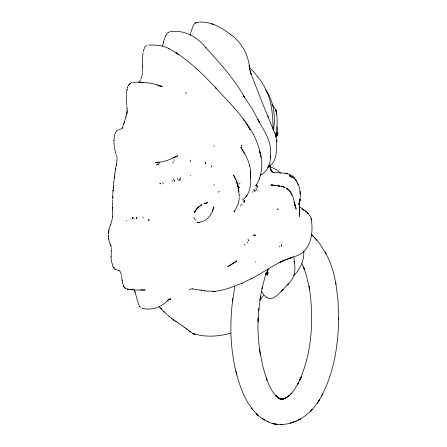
<?xml version="1.0" encoding="UTF-8"?>
<svg xmlns="http://www.w3.org/2000/svg" width="447" height="447" viewBox="0 0 447 447"><rect width="100%" height="100%" fill="white"/><g stroke="black" fill="none" stroke-linecap="round" stroke-linejoin="round"><path stroke-width="0.67" d="M112.672 199.027L112.778 196.747L112.99 197.825M112.46 206.961L112.471 206.156M190.824 32.692L190.154 35.179M270.111 165.485L270.239 167.988L270.083 165.446L270.927 170.139L270.228 168.592M132.798 218.583L132.82 217.208L132.798 218.583L132.223 218.348M211.509 166.2L211.498 166.966L211.85 165.647M260.377 175.157L261.439 174.414L260.355 175.19C270.027 170.53 271.43 158.646 270.457 149.169C269.899 138.045 262.886 129.027 257.835 119.578L259.411 122.361L253.008 110.191L243.481 95.63L244.481 97.122C234.094 78.555 219.7 63.033 205.553 47.376L206.006 47.851C197.39 36.945 183.885 29.211 169.642 31.798M299.725 209.431L299.518 216.443L299.691 207.319L299.16 202.865M112.912 192.718L113.443 185.969M117.136 158.182L116.6 164.373M276.201 133.312L276.24 134.307L276.145 132.418L276.056 136.458C276.916 127.842 278.056 118.98 275.872 110.476L276.704 114.611M258.02 322.03L258.198 317.789C257.494 330.193 258.372 342.648 260.433 354.896L259.539 348.973M303.753 250.862C304.385 260.355 300.362 269.317 293.523 275.855M127.049 108.33L127.004 112.862L127.021 112.376L124.914 120.36M112.745 196.658L112.856 193.473M115.756 168.061L115.706 169.273M111.024 256.578L111.281 260.551L113.22 267.446M299.211 203.335L299.294 201.385M115.482 170.486L115.51 169.866M126.859 105.648L126.948 107.543M112.476 205.631L112.588 201.809M273.681 128.205L273.62 129.496C275.575 115.957 273.787 101.167 265.686 89.819M299.585 214.638L299.641 213.437M111.32 248.241L111.303 249.303M270.53 158.093L270.664 155.779M126.099 117.181L126.132 116.667M258.103 320.046L258.886 308.642L258.69 310.805L260.534 296.3L260.07 299.194L262.467 286.119L262.015 288.455L265.769 274.067M267.932 270.636L266.982 271.245L267.932 270.636L267.77 269.407L267.284 269.541L267.49 269.088M257.645 186.198L257.595 186.969L256.986 187.639M299.172 202.932L299.009 205.056L300.088 199.675L298.982 203.961C301.943 194.395 300.323 179.962 289.773 175.861L291.712 177.057L289.483 175.632L290.271 176.096M108.425 234.139L108.939 229.663M114.745 173.928L114.276 178.398M173.039 163.144L173.173 161.512M126.4 94.457L126.244 98.15L126.758 104.956M124.367 122.065L124.685 120.891M112.454 208.978L112.409 216.085M143.498 51.433L143.537 51.014M239.29 197.518C239.285 202.871 236.636 207.598 233.971 212.034L234.329 210.911M180.052 180.18L179.141 179.18L180.052 180.18L180.443 177.565M232.887 298.333L232.557 301.267L234.837 286.331M190.159 161.775L190.366 160.032M115.091 171.654L114.974 173.352L115.035 172.916M232.742 299.652C229.613 323.751 230.227 348.509 236.117 372.15C240.112 387.8 245.973 404.066 258.081 415.336L256.125 413.503L258.863 416.101L263.115 419.18L268.608 422.091M108.437 235.284L108.554 238.989M126.954 89.914L127.015 89.445M142.699 72.721L141.643 77.175M113.907 141.112L113.979 140.587L114.046 141.068C113.935 137.475 114.398 133.189 117.041 130.53M114.046 179.398L114.264 177.995M111.314 250.208L111.13 256.941M112.661 199.954L112.599 201.033M112.203 219.427L110.605 224.774M113.985 180.264L113.46 185.259M127.104 89.948L127.328 88.741M185.868 93.887L186.136 92.462M236.385 180.169L236.245 180.834L238.15 186.868L239.268 195.736M109.001 228.959L110.588 224.696M112.242 218.605L112.409 216.136L112.527 216.661M115.533 169.184L115.779 168.055M116.03 166.362L116.645 163.814M278.09 208.565L277.783 209.85L277.738 209.269M126.434 93.658L126.875 90.244M195.792 23.183L195.909 22.736L196.356 22.892M163.893 40.833L162.518 46.136M142.945 218.002L143.018 216.868M115.862 167.329L115.98 166.882M143.051 52.824L142.302 58.708L142.409 65.888M127.686 87.232L127.808 86.785M267.569 273.106L267.96 273.821L266.401 273.246L265.775 273.598L266.624 274.48L265.892 274.374M240.307 205.011L240.195 206.246M190.947 31.988L193.098 26.055M143.437 50.712L144.85 46.885L146.756 45.488M256.181 184.879L255.773 186.175C262.238 175.671 263.523 162.669 259.606 150.997L260.417 154.332C255.326 127.194 233.725 107.738 216.046 88.148C201.832 73.096 186.706 58.054 168.256 48.315L169.016 48.65C162.831 45.141 155.55 44.951 148.644 45.041M165.999 35.559L166.653 33.843L168.407 32.352M234.664 176.917L234.854 176.325M268.681 165.837L268.273 167.089L268.736 165.988M164.015 40.157L165.954 35.313M130.161 83.282L127.82 86.243M168.631 32.514L168.793 32.173M212.241 212.331L213.934 206.821L212.068 211.643M277.632 134.273L277.783 133.871M127.255 88.042L127.512 87.372M124.478 121.679L122.132 128.261M193.322 25.658L194.395 23.747L195.607 22.998M259.254 178.912L259.528 178.252M140.866 78.957L141.509 77.582M277.794 134.296L276.201 136.642M267.032 421.359L271.625 423.281L277.777 424.415L276.017 424.186C294.573 426.639 311.889 413.888 320.432 398.148C333.702 374.061 338.306 346.056 338.597 318.828L338.591 319.89L338.072 300.462L335.742 282.822M277.71 134.374L277.28 135.257L277.894 133.893M126.607 220.891L126.769 220.578M128.434 85.522L129.379 83.997M321.784 395.673L322.868 393.651M140.537 79.801L138.799 82.566M242.419 199.993C250.337 194.574 250.996 184.404 250.543 175.688L250.605 177.141L250.37 171.754L250.555 174.38C251.024 164.412 246.096 155.394 240.899 147.259L243.593 152.081M191.919 289.053L192.288 288.444M275.905 137.128L276.408 136.296M130.848 219.293L131.083 218.913M211.275 214.085L207.81 218.399L205.207 220.365M156.562 165.323L156.986 164.664L156.83 163.965M317.292 403.038L319.594 399.545L318.186 401.674M210.839 213.957L211.621 212.794M268.569 166.323L267.865 167.334L269.619 165.653L268.636 166.446C277.743 161.445 276.129 149.287 276.844 140.565L276.939 141.448L275.838 135.765L264.384 107.917L251.907 76.18L250.119 70.71L251.007 74.275L249.476 68.117L249.689 69.218C248.873 55.434 241.626 42.208 230.322 34.246L230.803 34.609C221.03 27.194 209.487 20.456 196.674 22.428M157.724 164.781L158.177 164.138L158.031 163.434M159.3 163.708L158.858 164.328L158.177 164.138M259.657 300.501L263.518 295.394M122.428 127.864L121.165 128.987M245.962 196.557L247.085 195.199M293.316 256.667L293.718 256.22M197.535 207.782L195.602 210.14L194.456 212.733L195.479 210.548L194.73 211.867L197.837 207.654L197.161 208.246L202.05 204.558L197.904 207.391M310.816 410.977L312.369 409.34L310.391 411.419M261.501 291.332L264.099 295.204L266.881 297.708L266.434 297.406C273.016 301.507 279.163 293.288 283.331 289.243M281.493 291.17L288.561 283.51L287.309 284.968C294.567 279.09 296.121 269.697 294.115 261.009L294.277 262.305L293.947 257.014M238.849 196.283L239.408 195.797M203.988 290.969L204.642 290.405M291.69 257.858L292.858 256.857M190.685 289.086L191.132 288.712M213.845 185.254L214.521 184.717M189.506 289.757L190.366 289.092M237.597 182.46L238.346 181.895M266.021 273.24L267.608 271.888L267.239 271.022M203.815 220.684L204.592 220.164M249.04 165.742L249.879 165.206M218.153 192.188L219.365 191.411M117.455 130.228L118.544 129.753M195.512 22.819L195.847 22.613M132.005 82.589L131.155 82.807M286.281 397.623L284.471 398.612L289.483 395.494L287.097 397.21L291.986 393.097L290.315 394.589L294.003 390.197L298.68 382.448L297.562 384.627L301.552 376.201L299.652 380.408C312.336 350.962 314.062 317.571 309.056 286.209L309.737 289.662L306.363 275.291L303.245 266.362L304.407 269.211L302.027 263.719M266.574 272.435L267.608 271.888M291.751 257.444L290.449 258.131L292.059 257.282L289.282 258.45L291.762 257.522M286.046 397.752L283.75 398.875L286.114 397.757L281.454 399.277L283.627 398.886L281.085 399.171L283.392 399.188L279.705 398.841M299.624 419.325L300.429 418.928L297.775 420.23M267.77 269.407L268.329 269.133L267.284 269.541M238.553 184.147L240.017 183.454M266.988 272.581L266.401 273.246M265.227 274.123L265.892 273.843L267.435 274.436L267.038 273.743L267.96 273.821M296.26 421.013L290.187 423.203M294.361 256.539C310.983 252.829 313.772 232.541 311.134 218.566L311.542 220.013L310.363 216.504L307.933 213.18L307.458 212.772L308.296 213.761L305.949 211.37L299.199 206.475M130.189 83.298L130.859 83.036M172.989 157.841L177.783 155.729C170.793 159.506 163.239 162.367 155.215 162.719L159.277 162.037M120.651 129.038L119.137 129.267M286.175 259.517L285.767 259.662L291.438 257.617L280.006 262.288L284.638 260.037C272.787 265.194 262.512 273.162 250.951 278.867L251.387 278.604L241.469 283.459L242.05 283.214C232.619 286.756 223.014 291.114 212.806 291.371L215.175 291.36L205.547 290.936L192.199 288.924M203.256 221.388L197.071 222.762L199.736 222.226M277.76 133.457L277.654 132.005M230.496 333.294C218.237 336.546 204.223 337.681 192.271 333.11M128.183 289.03L127.563 288.924L128.116 289.349L127.641 289.203M168.592 299.518L170.385 299.3L168.692 299.557L170.687 298.903L168.569 299.758L170.028 298.903L167.401 300.641L168.061 300.166C161.49 307.391 151.656 310.743 142.129 308.307M132.882 82.276C142.911 81.829 153.058 82.84 162.423 86.679L158.741 85.729M140.559 289.885L145.186 290.019L136.162 290.042L128.412 289.522M131.334 289.427L133.625 289.561L131.591 289.455M296.467 180.951C292.383 171.799 281.549 173.201 273.486 172.576L274.631 172.9L271.474 171.296L272.899 172.274L270.407 169.033M185.008 327.679L187.254 329.433M275.391 185.723L271.815 185.008L274.486 185.527M277.95 186.03L279.23 186.181M279.643 398.836L283.242 399.4L279.543 398.668L281.532 399.093M272.692 185.248L270.893 184.969L278.358 185.667L285.152 187.477L282.912 186.84M279.833 186.226L278.481 186.002L279.772 186.231M266.675 274.296L267.602 275.078L266.675 274.296L267.435 274.436M130.088 289.488L130.507 289.567M285.27 173.185L287.896 173.699M157.517 85.478L160.384 86.064M281.392 399.065L277.939 397.819L280.621 399.093L275.302 395.293L278.503 398.02C272.139 393.081 268.932 385.253 266.183 377.933L267.01 380.218L262.97 366.942L260.372 354.437M283.661 186.857L281.588 186.287M117.293 270.027L116.555 269.72M116.231 269.709L115.376 269.262M211.738 23.736L213.99 24.49M126.987 289.03L127.456 289.22M118.058 270.256L118.5 270.457M192.78 333.507L193.808 333.982L192.964 333.507M125.557 288.494L126.49 288.924M269.558 166.362L275.995 169.441L280.621 173.123M256.449 189.645L257.455 190.159M186.125 328.757L186.628 329.031M140.654 307.536L141.096 307.793M118.651 270.457L119.114 270.731L118.589 270.156L118.868 270.446M194.518 334.132L194.942 334.39M176.721 321.996L177.448 322.566M176.761 53.143L176.045 52.701L178.426 54.4L175.721 52.495M290.421 176.219L289.835 175.827L290.746 176.487M124.467 287.538L125.294 288.091L124.093 287.091M189.88 331.484L188.796 330.523M162.529 182.616L163.367 183.639M171.486 318.365L171.866 318.633L171.341 317.946L172.548 319.186M255.907 191.115L253.907 189.472L254.013 189.992M190.003 331.573L190.394 331.858L189.858 331.076L191.07 332.305M173.363 319.817L173.749 320.108L173.285 319.521L174.38 320.544M188.07 330.065L188.483 330.394L188.008 329.757M119.623 270.938L120.606 272.307L121.388 274.821M163.803 311.553L164.183 311.861M139.71 306.536L140.168 306.921M160.903 308.626L161.283 308.95L160.808 308.324L161.255 308.927M254.069 234.641L255.511 235.899L254.796 234.826M182.337 325.941L180.622 324.55M114.845 269.038L115.136 269.301M184.46 327.344L184.767 327.617M177.666 322.572L177.951 322.829M246.984 241.983L247.767 242.699M311.129 234.178L315.766 238.955M167.429 314.839L168.776 316.169M182.555 325.952L182.851 326.232M191.288 332.305L191.579 332.579M174.587 320.538L174.922 320.857M168.988 316.208L169.307 316.521M216.046 88.148L215.448 87.556L216.812 89.048L216.225 88.327M180.37 324.522L178.197 322.863M255.829 188.176L256.567 188.919M166.334 313.794L166.636 314.096M176.017 321.549L175.699 321.22L176.224 321.739L175.163 320.896M195.456 220.114L193.663 217.493M172.749 319.192L173.05 319.504M313.878 236.781L319.236 242.911L326.031 253.767L325.075 252.074C330.797 261.976 334.06 273.128 336.021 284.342M184.209 327.282L183.102 326.265M253.08 235.033L253.969 235.982M170.603 317.688L169.536 316.549M249.13 67.151L253.93 72.185L260.132 79.801L264.071 85.997L267.055 92.278L266.798 91.523M253.807 190.601L254.729 191.64M163.68 311.369L164.77 312.498M164.993 312.57L166.128 313.766M314.487 237.48L316.979 240.357M160.602 308.285L159.512 307.044M187.371 329.299L187.762 329.763M125.322 288.505L124.026 286.773L124.327 287.32M275.469 395.288L276.408 396.416L275.732 395.601M271.854 104.492L276.062 109.968L276.453 113.398M114.611 269.016L113.616 267.842M247.912 239.62L248.638 240.531L248.275 239.788M161.596 309.173L163.473 311.324M244.325 244.319L244.967 245.14M251.471 407.932L252.762 409.642M243.392 119.645L244.515 121.148M241.637 204.016L242.285 204.922M245.571 122.618L246.247 123.584M159.076 306.67L159.328 307.022M243.872 200.1L244.492 200.999L244.252 200.234M246.588 124.07L248.739 127.412M201.055 289.773L201.485 290.41M139.721 306.592L138.224 303.379L134.854 291.288M299.205 207.676L299.786 208.62M290.237 175.844L290.539 176.325M249.202 128.255L250.035 129.624M133.849 289.628L135.257 292.182M123.512 285.678L123.88 286.354M244.196 201.575L244.587 202.312L243.693 201.407L243.833 202.066M108.772 239.927L109.711 243.185L111.147 246.051M235.133 178.124L233.546 174.973L235.591 179.342M268.161 272.497L268.513 273.206M248.264 126.451L248.929 127.797M243.833 152.572L244.554 154.042M249.616 128.764L250.214 130.027M133.893 218.276L134.184 218.885M110.135 244.123L111.225 247.342M266.948 91.965C272.279 103.849 272.793 117.148 273.167 129.971M267.753 115.65L268.574 117.595M123.78 286.521L122.472 282.66L121.93 279.258M177.906 179.895L178.152 180.538M291.992 195.35L289.941 191.215L286.667 188.187C292.562 191.964 293.696 199.345 295.081 205.637L294.333 202.173L294.472 202.714M236.413 181.264L238.15 186.868L237.787 185.421L238.849 191.383L238.463 188.332L238.72 190.634M174.637 159.802L174.822 160.339M122.193 280.046L122.361 280.532M174.073 180.56L174.364 181.421L174.352 180.08M294.836 204.827L296.177 209.224L294.333 202.173M255.678 261.718L255.835 262.188M142.671 70.637L142.694 71.816M297.16 182.125L298.02 185.008M121.919 278.805L121.539 275.81M177.303 178.359L177.52 179.051M293.925 201.943L294.64 204.257M116.399 155.042L117.03 157.467M127.026 108.224L127.16 108.671M115.952 154.098L114.466 148.32M252.751 191.702L252.935 192.316M295.316 206.117L295.769 207.671M112.616 207.559L112.465 207.045L112.555 209.475M142.565 66.368L142.476 66.039L142.615 69.743M172.101 180.94L172.313 181.705M235.77 178.979L236.089 180.191M235.837 371.032L236.698 374.457M190.277 175.414L190.4 175.917M276.062 109.968L276.425 111.588M260.417 154.282L261.121 157.545M279.397 246.135L279.548 246.873M108.509 235.765L108.638 236.385M299.239 209.716L299.652 213.392M114.398 147.778L113.985 142.52L114.052 142.979M173.559 179.018L173.693 179.778M276.369 112.258L276.43 112.728M111.415 250.236L111.482 250.767M277.011 126.68L277.838 131.44M299.965 191.389L300.339 194.512M127.054 110.571L127.194 111.739M113.426 187.762L113.499 188.355M113.555 187.086L113.421 185.907M108.655 232.647L108.716 233.211M214.107 145.789L214.147 146.487M299.937 199.267L299.993 200.267M116.471 165.222L116.494 165.681M108.772 231.417L108.794 231.987M108.839 238.922L108.878 239.732M277.922 132.496L277.939 133.044M249.091 65.335L249.119 66.385M108.895 229.613L108.906 230.211M114.41 176.023L114.426 177.671M115.32 170.469L115.32 171M126.864 113.566L126.859 114.007L126.814 113.549M148.912 219.561L148.879 220.824L148.912 219.561M123.886 123.428L123.875 123.892L123.936 123.428M241.52 145.549L241.492 146.186L241.821 145.024L241.52 145.549M163.663 41.94L163.636 42.387L163.613 41.889M300.2 199.34L299.898 200.927L300.2 199.34M205.67 162.507L205.385 163.781L205.67 162.507M281.61 244.872L281.621 246.168L281.61 244.872M136.626 217.382L136.693 218.728L136.626 217.382M239.039 187.695L238.754 188.003L239.508 187.226L239.039 187.695M236.726 260.987L230.116 265.484L227.685 266.602L236.726 260.987M206.145 203.106L204.033 203.821L207.788 202.569L206.145 203.106M282.61 424.533L280.314 424.628L282.61 424.533M143.303 82.377L139.771 82.315L143.303 82.377M275.285 424.181L272.81 423.566L275.285 424.181M194.557 334.295L193.484 333.691L194.557 334.295M303.479 209.716L302.032 208.956L303.943 209.995L303.479 209.716M263.389 419.275L262.445 418.677L264.546 420.007L263.389 419.275M286.862 188.461L286.326 188.103L288.382 189.483L286.862 188.461M160.289 183.393L159.791 183.047L160.646 183.963L160.289 183.393M114.175 267.915L113.136 267.015L114.175 267.915M292.053 177.051L292.819 177.71L292.053 177.051M313.023 235.943L311.241 234.379L313.023 235.943M303.563 209.995L302.893 209.347L303.563 209.995M257.07 185.438L256.299 184.6L257.07 185.438M305.396 211.006L306.033 211.777L305.396 211.006M271.525 170.933L270.675 169.536L271.525 170.933M256.958 186.321L256.349 185.46L256.958 186.321M113.147 190.897L113.063 190.305L113.147 190.897"/></g></svg>
